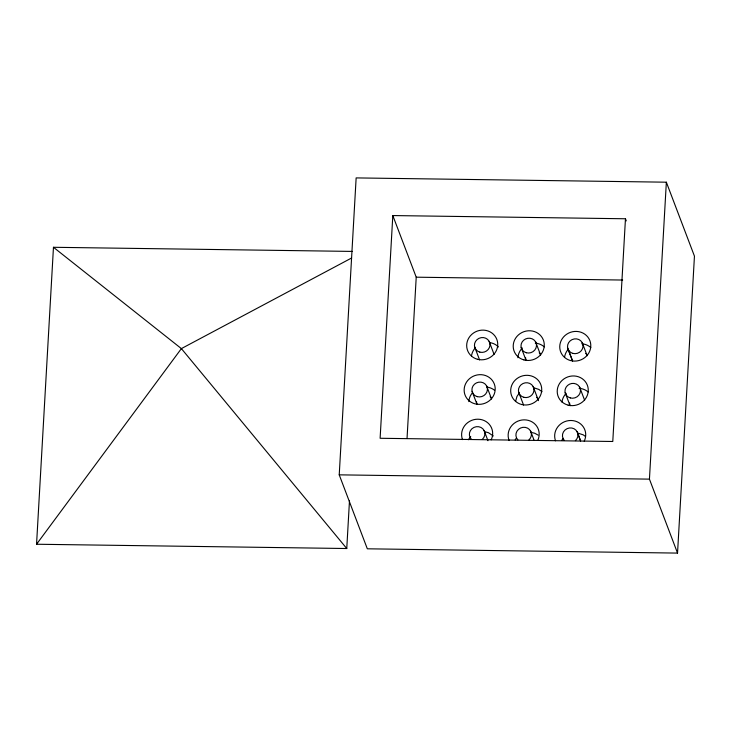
<?xml version="1.0" encoding="UTF-8"?>
<svg xmlns="http://www.w3.org/2000/svg" width="731" height="731" viewBox="0 0 731 731"><rect width="100%" height="100%" fill="white"/><g stroke="black" fill="none" stroke-linecap="round" stroke-linejoin="round"><path stroke-width="1.1" d="M349.482 500.744L346.759 548.524L36.55 544.239L53.464 247.288L352.269 251.418M339.23 474.848L356.143 177.907L666.352 182.193L694.45 256.152L677.536 553.093L367.327 548.807L339.23 474.848L649.439 479.134L677.536 553.093M392.812 215.563L380.12 438.271L612.779 441.487L625.462 218.77L392.812 215.563L416.222 277.186L407.03 438.545M649.439 479.134L666.352 182.193M515.556 401.52L516.963 396.44L519.22 393.132M468.315 439.751L470.718 436.562M515.163 439.934L516.287 438.143M36.55 544.239L181.379 348.605L351.593 258.006M561.874 440.053L563.345 438.353M416.222 277.186L622.648 280.046M530.551 432.249L534.672 433.227L538.135 435.119M577.956 433.127L583.365 434.908L585.083 436.252M484.589 431.674L488.454 432.706L493.306 435.959M533.932 387.814L538.829 389.422L542.009 391.697M53.464 247.288L181.379 348.605L346.759 548.524M625.462 218.77L626.275 220.899M582.205 342.638L587.167 355.732M567.676 348.075L572.355 360.401M568.343 349.875L572.638 361.169M579.665 387.174L584.626 400.277M565.136 392.611L570.098 405.714M577.125 431.719L580.642 440.967M577.801 433.52L580.533 440.711M535.668 341.989L540.638 355.092M521.139 347.426L526.11 360.529M533.137 386.535L538.491 400.661M518.608 391.971L523.57 405.075M530.596 431.071L534.105 440.318M489.14 341.35L494.101 354.453M474.611 346.786L479.573 359.89M486.599 385.895L491.57 398.989M472.071 391.332L477.041 404.426M484.068 430.431L487.97 440.702M471.349 439.221A7.822 7.365 -20.8 0 1 471.952 428.722A7.822 7.365 -20.8 0 1 482.917 428.878A7.822 7.365 -20.8 0 1 482.323 439.377M564.414 440.51A7.822 7.365 -20.8 0 1 565.017 430.011A7.822 7.365 -20.8 0 1 575.982 430.166A7.822 7.365 -20.8 0 1 575.379 440.665M517.886 439.87A7.822 7.365 -20.8 0 1 518.48 429.371A7.822 7.365 -20.8 0 1 529.454 429.517A7.822 7.365 -20.8 0 1 528.851 440.016M525.827 359.753A7.822 7.365 -20.8 0 1 525.671 357.834M539.204 352.762A7.822 7.365 -20.8 0 1 540.355 354.316M585.741 353.402A7.822 7.365 -20.8 0 1 586.883 354.964M536.673 397.308A7.822 7.365 -20.8 0 1 537.815 398.861M569.814 404.937A7.822 7.365 -20.8 0 1 569.659 403.019M476.758 403.649A7.822 7.365 -20.8 0 1 476.603 401.73M490.135 396.659A7.822 7.365 -20.8 0 1 491.287 398.212M517.913 357.724A15.643 14.73 -20.8 0 1 522.327 347.983M535.275 343.131A15.643 14.73 -20.8 0 1 544.293 346.914M564.533 357.395A15.643 14.73 -20.8 0 1 568.17 349.372M581.812 343.78A15.643 14.73 -20.8 0 1 590.822 347.563M561.975 402.132A15.643 14.73 -20.8 0 1 566.178 393.315M579.071 388.307A15.643 14.73 -20.8 0 1 588.135 391.971M471.468 356.116A15.643 14.73 -20.8 0 1 475.104 348.084M489.752 342.601A15.643 14.73 -20.8 0 1 498.46 346.951M468.845 401.611A15.643 14.73 -20.8 0 1 472.573 392.62M487.221 387.147A15.643 14.73 -20.8 0 1 494.476 390.19M555.542 440.82A15.643 14.73 -20.8 0 1 571.048 420.489A15.643 14.73 -20.8 0 1 584.206 441.213M462.513 439.614A15.643 14.73 -20.8 0 1 477.891 419.201A15.643 14.73 -20.8 0 1 491.186 439.852M509.16 440.555A15.643 14.73 -20.8 0 1 524.081 419.85A15.643 14.73 -20.8 0 1 537.852 440.19M479.792 352.114A7.822 7.365 -20.8 0 0 489.816 343.15A7.822 7.365 -20.8 0 0 477.023 339.641A7.822 7.365 -20.8 0 0 479.792 352.114M572.857 353.393A7.822 7.365 -20.8 0 0 582.872 344.438A7.822 7.365 -20.8 0 0 570.089 340.929A7.822 7.365 -20.8 0 0 572.857 353.393M570.317 397.938A7.822 7.365 -20.8 0 0 580.341 388.974A7.822 7.365 -20.8 0 0 567.548 385.475A7.822 7.365 -20.8 0 0 570.317 397.938M526.329 352.753A7.822 7.365 -20.8 0 0 536.344 343.789A7.822 7.365 -20.8 0 0 523.56 340.29A7.822 7.365 -20.8 0 0 526.329 352.753M523.789 397.298A7.822 7.365 -20.8 0 0 533.804 388.335A7.822 7.365 -20.8 0 0 521.02 384.826A7.822 7.365 -20.8 0 0 523.789 397.298M477.261 396.65A7.822 7.365 -20.8 0 0 487.275 387.695A7.822 7.365 -20.8 0 0 474.492 384.186A7.822 7.365 -20.8 0 0 477.261 396.65M476.804 404.197A15.643 14.73 -20.8 0 0 494.33 384.031A15.643 14.73 -20.8 0 0 467.886 380.294A15.643 14.73 -20.8 0 0 476.804 404.197M568.097 405.129A15.643 14.73 -20.8 0 0 587.898 386.973A15.643 14.73 -20.8 0 0 562.221 380.284A15.643 14.73 -20.8 0 0 568.097 405.129M570.445 360.538A15.643 14.73 -20.8 0 0 590.474 342.62A15.643 14.73 -20.8 0 0 564.908 335.602A15.643 14.73 -20.8 0 0 570.445 360.538M523.908 359.899A15.643 14.73 -20.8 0 0 543.946 341.971A15.643 14.73 -20.8 0 0 518.37 334.962A15.643 14.73 -20.8 0 0 523.908 359.899M477.38 359.25A15.643 14.73 -20.8 0 0 497.409 341.331A15.643 14.73 -20.8 0 0 471.842 334.314A15.643 14.73 -20.8 0 0 477.38 359.25M521.989 404.59A15.643 14.73 -20.8 0 0 541.26 385.922A15.643 14.73 -20.8 0 0 515.364 379.946A15.643 14.73 -20.8 0 0 521.989 404.59"/></g></svg>
